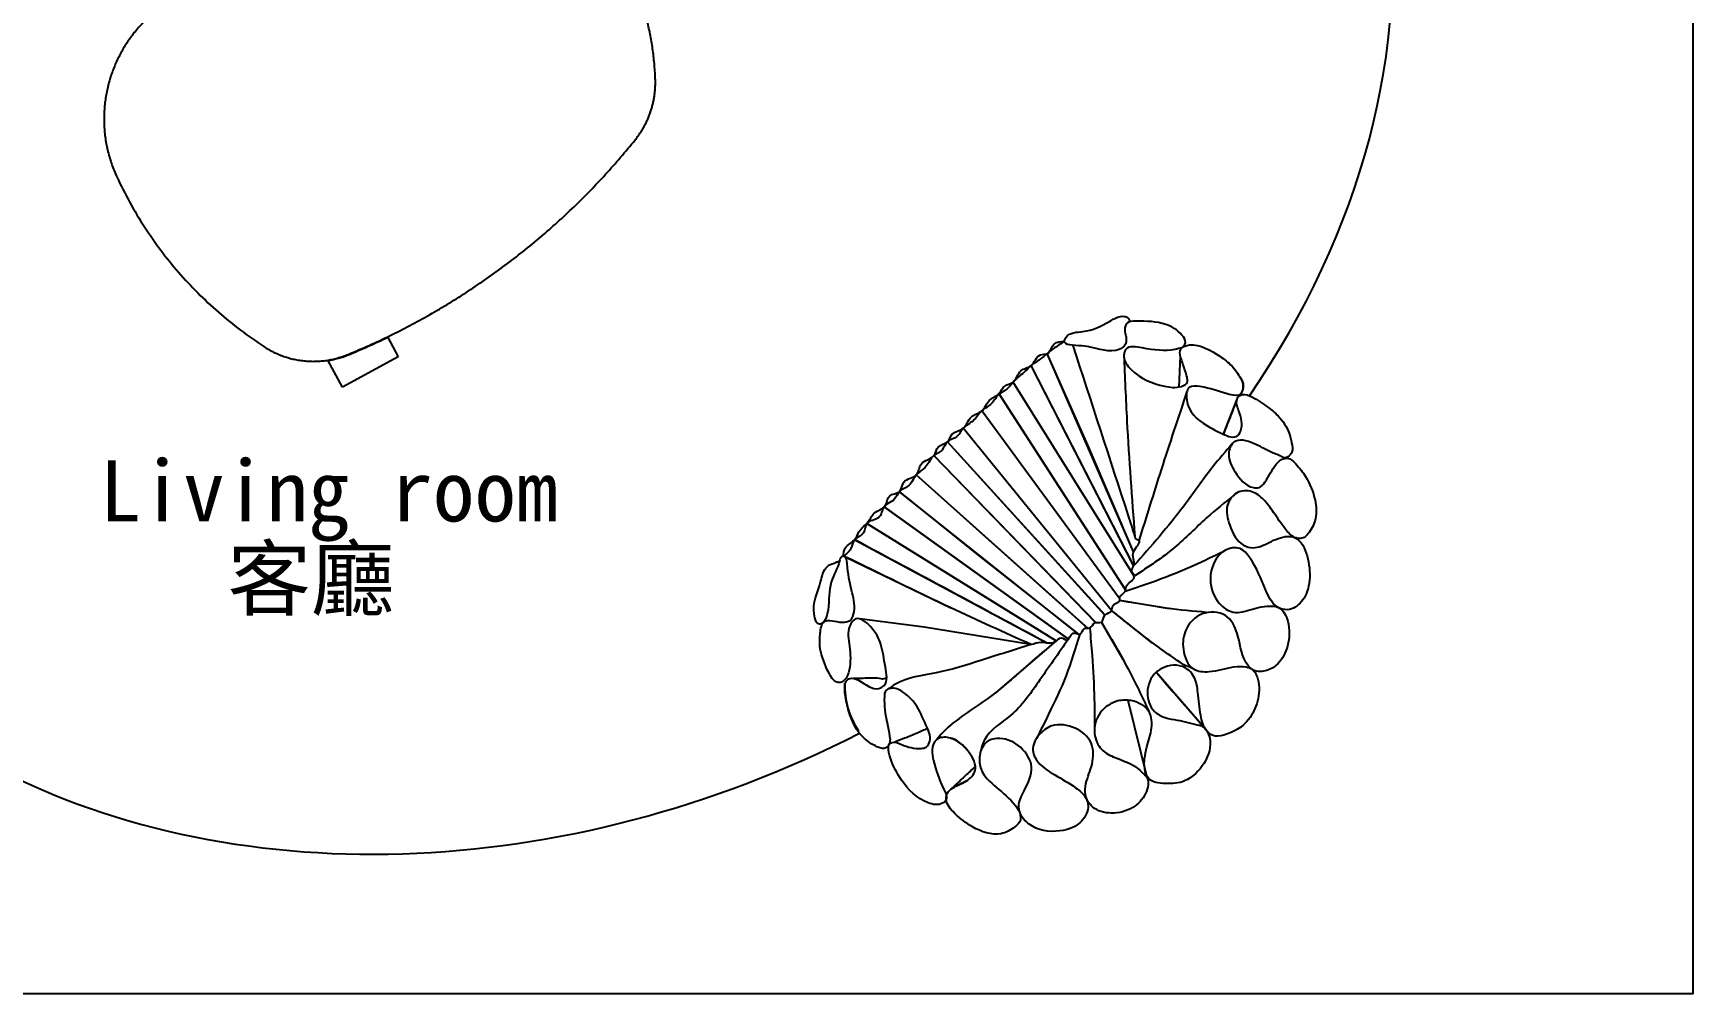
# Model space of a CAD drawing. Header units: millimetres. Extents: x 531326 to 536969, y 134342 to 139124.
# Drawn here: x 533308 to 536969, y 134342 to 136461 of the extents above; entities that cross this region are included whole.
import ezdxf

# ---------------------------------------------------------------- set-up
doc = ezdxf.new("R2010")
doc.units = ezdxf.units.MM
doc.header["$LTSCALE"] = 500
doc.linetypes.add('DASH', pattern=[0.35, 0.25, -0.1])
doc.layers.add('图框2', color=51, linetype='Continuous')
doc.styles.add('CCD-HB', font='hbsmall.shx')

# ---------------------------------------------------------------- blocks, each defined once
blk = doc.blocks.new('A$C29EE3049')
at = {"color": 8, "linetype": 'DASH', "ltscale": 200}
for points in [[(218.6, 917.5), (218.6, 984.5), (358.6, 984.5), (358.6, 928.3)], [(358.6, 50.3), (358.6, 0), (218.6, 0), (218.6, 67.4)]]:
    blk.add_lwpolyline(points, dxfattribs=at)
at = {"color": 1, "linetype": 'DASH', "ltscale": 200}
blk.add_lwpolyline([(308, 929.9, 0.39991), (1.2, 644.4, 0.140338), (108.5, 160.9, 0.247908), (263.8, 57.4, 0.12641), (1045.9, 172.7, 0.179144), (1147.5, 267.1, 0.108527), (1212.3, 519.6, 0.270507), (1117, 697, 0.132507)], format="xyb", close=True, dxfattribs=at)
at = {"color": 8, "linetype": 'DASH', "ltscale": 200, "elevation": 0}
blk.add_lwpolyline([(1207.3, 571.9), (1266.5, 571.9), (1266.5, 431.9), (1202.9, 431.9)], dxfattribs=at)
at = {"color": 8, "linetype": 'DASH', "ltscale": 200}
for centre, radius, start, end in [((304.5, 626), 304.9, 89.3473, 106.3584), ((280.8, -686), 1617.2, 87.2406, 89.036), ((1012.7, 526.6), 200.8, 357.9857, 13.0403), ((605.2, 540.9), 608.5, 349.6792, 357.9857), ((284.1, 256.2), 200.8, 250.9829, 264.1829), ((430.6, 1637), 1589.4, 263.9744, 267.4067)]:
    blk.add_arc(centre, radius, start, end, dxfattribs=at)
blk = doc.blocks.new('A$C499A613C')
at = {"color": 8, "ltscale": 200}
for p, q in [((531.4, 516.5), (469.9, 7.4)), ((562, 524.7), (526.1, 7.4)), ((579.6, 522.1), (572.1, 5.4)), ((605.6, 520.7), (614.8, 7.2)), ((627.3, 516.9), (672.6, 11.8)), ((650.6, 512.9), (724.7, 13.5)), ((459.3, 486.1), (322.6, 8.9)), ((473.8, 503.4), (376.7, 8.5)), ((508.6, 512.3), (416.6, 5.4)), ((674.7, 505.8), (772.2, 14.8)), ((697.4, 490), (825.1, 15.5)), ((438, 463), (278.8, 13.6)), ((67.9, 218.4), (117.1, 265.9))]:
    blk.add_line(p, q, dxfattribs=at)
at = {"color": 1, "ltscale": 200}
blk.add_lwpolyline([(743.4, 457.9), (888.8, 269), (980.5, 157.9)], dxfattribs=at)
at = {"color": 8, "ltscale": 200}
for points in [[(589.6, 849.4, 0), (583.6, 691.2, 0)], [(671.2, 693.3, 0), (756.6, 846.2, 0)], [(545.1, 638.9, 0), (562, 524.7, 0)], [(466.6, 608.4, 0), (534.1, 521, 0)], [(617.6, 620.9, 0), (596.2, 528.1, 0)], [(1053.2, 580.2, 0), (1086.7, 570.4, 0)], [(531.4, 516.5, 0), (469.9, 7.4, 0)], [(562, 524.7, 0), (526.1, 7.4, 0)], [(579.6, 522.2, 0), (572.1, 5.4, 0)], [(605.6, 521.2, 0), (614.8, 7.2, 0)], [(627.1, 519.6, 0), (672.6, 11.8, 0)], [(694.6, 229.9, 0), (650.6, 512.9, 0)], [(1005.6, 537.4, 0), (1005.2, 534.2, 0), (1004.9, 531, 0), (1004.8, 527.8, 0), (1004.7, 524.6, 0), (1004.9, 521.3, 0), (1005.1, 518.1, 0), (1005.4, 514.9, 0), (1005.9, 511.8, 0), (1006.5, 508.6, 0), (1007.2, 505.5, 0), (1008.1, 502.4, 0), (1009, 499.3, 0), (1010.1, 496.3, 0), (1011.3, 493.3, 0), (1012.6, 490.3, 0), (1014.1, 487.4, 0)], [(459.6, 486.9, 0), (322.6, 8.9, 0)], [(473.8, 503.4, 0), (376.7, 8.4, 0)], [(416.6, 5.4, 0), (508.6, 512.3, 0)], [(772.2, 14.8, 0), (674.7, 505.8, 0)], [(825.1, 15.5, 0), (697.4, 490, 0)], [(697.4, 490, 0), (874.1, 481.9, 0)], [(869.2, 23.4, 0), (715.8, 477.8, 0)], [(438, 463, 0), (353.6, 228.9, 0)], [(116.5, 409.2, 0), (41.4, 373.2, 0)], [(28, 370.6, 0), (26.9, 370.3, 0), (25.8, 370.1, 0), (24.7, 369.8, 0), (23.7, 369.4, 0), (22.6, 369, 0), (21.6, 368.6, 0), (20.6, 368.2, 0), (19.7, 367.7, 0), (18.7, 367.2, 0), (17.8, 366.6, 0), (16.9, 366, 0), (16, 365.4, 0), (15.1, 364.7, 0), (14.3, 364, 0), (13.5, 363.3, 0), (12.7, 362.6, 0), (12, 361.8, 0), (11.2, 361, 0), (10.6, 360.2, 0), (9.9, 359.3, 0), (9.3, 358.5, 0), (8.7, 357.6, 0), (8.1, 356.7, 0), (7.5, 355.7, 0), (7, 354.7, 0), (6.6, 353.8, 0), (6.1, 352.7, 0), (5.8, 351.7, 0), (5.4, 350.7, 0), (5.1, 349.6, 0), (4.8, 348.5, 0), (4.6, 347.4, 0)], [(1101.6, 239.4, 0), (1106.3, 244.5, 0), (1110.9, 249.8, 0), (1115.3, 255.2, 0), (1119.4, 260.8, 0), (1123.3, 266.6, 0), (1127.1, 272.4, 0), (1130.5, 278.5, 0), (1133.8, 284.6, 0), (1136.8, 290.8, 0), (1139.6, 297.2, 0), (1142.1, 303.7, 0), (1144.4, 310.2, 0), (1146.4, 316.9, 0), (1148.2, 323.6, 0), (1149.8, 330.5, 0), (1151.1, 337.3, 0)], [(909.9, 36.7, 0), (817.1, 277.9, 0)], [(353.6, 228.9, 0), (278.3, 13.7, 0)], [(724.7, 13.5, 0), (694.6, 229.9, 0)]]:
    blk.add_polyline3d(points, dxfattribs=at)
at = {"color": 1, "ltscale": 200}
for points in [[(111.1, 420.9), (98.4, 432.4), (84.7, 430.4), (55.6, 393.5), (41.4, 373.2), (33, 371.6), (25.8, 373.9), (14.1, 391.9), (3.8, 432.4), (0.4, 462.2), (8.9, 506.5), (19.3, 525.9), (32.8, 541.3), (46.6, 542.7), (52.6, 540.4), (56.6, 532.5), (67, 508.7), (81.3, 469.5), (111.2, 437.9), (137.2, 449.1), (154.2, 487.5), (148.1, 540.4), (138.4, 548.9), (121.6, 548.9), (76.6, 537.1), (55.7, 539.5), (49.3, 543.8), (44.3, 566.4), (47.6, 600.9), (68.3, 653.7), (94.7, 683.6), (126.1, 696.6), (139.2, 697.5), (148.9, 693.7), (156.9, 682.7), (159.3, 655), (153.2, 610.8), (150.1, 574.5), (157, 544.8), (183.8, 523.7), (216.7, 529.6), (243.2, 565.4), (251.1, 618.3), (239.5, 636.9), (205.8, 652.4), (166.8, 670.5), (156.9, 682.7), (154.7, 694.8), (171.4, 742.7), (208.1, 782.4), (242.6, 796.6), (277.3, 788.6), (289.8, 768.4), (282.4, 723), (260.1, 648.5), (262.2, 617.8), (287.8, 599.2), (356.4, 623.7), (377.6, 676.4), (368.8, 710.2), (333.1, 734.4), (297.4, 758.9), (288, 773.2), (294.3, 807.1), (332.2, 846.9), (374.6, 860.8), (402.2, 855), (423.2, 834.4), (423.2, 808.5), (394.3, 750.7), (386.2, 704.4), (421.1, 666.9), (470.5, 667.4), (505, 695.4), (518, 742.3), (497.1, 769.9), (450.6, 799.4), (430.3, 818.5), (424.2, 831.7), (429.9, 855.5), (463.8, 890.6), (505.6, 906.6), (569, 894.4), (587.9, 877.5), (590.1, 862.1), (576.6, 827.8), (546.5, 786.6), (529.2, 755.3), (532.3, 721.6), (574.6, 692.2), (583.6, 691.2), (628, 710.9), (645.2, 751.6), (636.9, 778), (621.6, 799.9), (594.8, 839.9), (590.2, 848.2), (590.1, 861.9), (596.1, 877.9), (643, 909.6), (701.1, 909.1), (736.6, 884.1), (755.3, 850.9), (747.3, 829.5), (732.1, 813), (710.7, 797.7), (674.6, 773.8), (654.6, 745.7), (666.3, 699.4), (688.3, 679.8), (734.6, 672.3), (775, 697.2), (787.2, 733.5), (778.1, 766.6), (758.9, 813.4), (756.6, 835.9), (756.6, 846.2), (783, 870.4), (824.6, 873.9), (868.2, 850.3), (888.5, 812.3), (881.9, 781.9), (864.2, 764.8), (824.9, 742.5), (794.6, 706.9), (798.1, 659.4), (832.4, 620.5), (866.8, 615.7), (899.3, 631.1), (908.8, 658.2), (901.3, 703.6), (887.1, 755.9), (886.1, 788.9), (893.7, 803.5), (926.6, 818.6), (977.6, 801.8), (1016.8, 744.4), (1015.9, 717.8), (1007.1, 700.9), (974.8, 683.1), (926.7, 655.8), (914.9, 607.7), (935, 562.4), (960.9, 548.2), (992.9, 559.5), (1011.4, 583.6), (1014, 636), (1010.8, 692.6), (1014.4, 710.4), (1019.5, 719.1), (1024.9, 724.8), (1044.2, 727.4), (1076.6, 717.4), (1112.2, 663.7), (1120.4, 614.2), (1113.6, 580.2), (1098.6, 570.4), (1081.4, 572), (1053.2, 580.2), (1023.2, 576.9), (1005.6, 537.4), (1015.7, 484.4), (1038, 468.9), (1060.8, 478.4), (1074.8, 497.9), (1102.2, 560.4), (1113.6, 580.2), (1124.6, 580.4), (1147.5, 557.7), (1155.8, 481.3), (1140.8, 429.1), (1126.4, 407.5), (1122, 404.8), (1114.9, 406.1), (1102.3, 423.6), (1076.6, 459.9), (1066.5, 465.1), (1052.1, 461.3), (1033.2, 428.8), (1019.4, 380.2), (1021.3, 340.3), (1035.1, 317.2), (1046.6, 313.4), (1057.8, 320.8), (1077.1, 342.9), (1109.3, 392.9), (1118.1, 402.8), (1121.7, 404.7), (1131.3, 406), (1146.8, 386.8), (1146.8, 313.9), (1130.5, 278.5), (1109.2, 247.8), (1098, 239.4), (1085.9, 239.6), (1074.8, 255.4), (1054.1, 299.4), (1041.6, 302.4), (1011.6, 274.7), (985, 231.5), (974.7, 188.1), (987.1, 152.4), (1007.1, 154.9), (1038, 187), (1074.8, 225.2), (1097.6, 233.9), (1107.4, 231.6), (1107.6, 186.6), (1065.7, 121.9), (1041.6, 109.4), (1014.2, 137.3), (997.4, 146.4), (978.7, 138.4), (950.2, 100), (917, 50.2), (910.9, 34.9), (916.9, 31), (925.3, 34.5), (971.1, 56.4), (1017.6, 95.9), (1048.5, 108.7), (1051, 108.2), (1055, 97.3)], [(743.4, 457.9), (723, 469.7), (699.9, 489.6), (683.8, 493.2), (678.3, 505.2), (659.1, 502.7), (647.1, 515.4), (634, 512.6), (623.3, 519.6), (607.6, 519.6), (596.2, 528.1), (579.6, 522.1), (562, 524.7), (557.7, 521.6), (545.1, 518.9), (534.1, 521), (530.2, 516.3), (520.6, 514.7), (511.2, 514.5)], [(28, 370.6), (32.2, 369.7), (38.1, 365.4), (49.6, 349.6), (82.1, 297.4), (101.1, 282.7), (123.6, 298.4), (130, 369.9), (111.1, 420.9)], [(52.6, 207.4), (66.6, 199.4), (116.8, 147.9), (145.6, 125.4), (157.2, 131.6), (167.3, 166.2), (138.8, 243), (111.8, 268.9), (99.6, 271.9), (84, 252.9), (71.1, 225.1), (60.1, 209.4), (52.6, 207.4), (43.6, 209.9), (6.9, 269.5), (0.3, 303.4), (3.1, 341.2), (8.7, 357.6), (17.8, 366.6), (28, 370.6)], [(52.6, 207.4), (46.8, 207.6), (39.4, 204.4), (33.5, 186.9), (43.8, 145.3), (87, 95), (102.9, 85.3), (117.6, 91.9), (126.9, 106.4), (143, 117.7), (163.2, 111.9), (211.1, 53.6), (231.3, 18.8), (223.4, 15.7), (187.7, 32), (129.7, 55.8), (98, 70.2), (94.8, 77.6), (96.4, 84.5), (98, 86.6)], [(1055, 97.3), (1046.5, 81.6), (987.6, 39.8), (958.3, 25.7), (948, 26), (931.3, 32.6), (925.3, 34.5)]]:
    blk.add_spline(points, degree=3, dxfattribs=at)
at = {"color": 8, "ltscale": 200}
for points in [[(589.4, 851.5), (586.5, 767.7), (584.2, 706), (583.3, 691.2)], [(596.2, 528.1), (623.5, 643.8), (653.9, 742.8)], [(411.3, 671.5), (470.4, 603.4), (515.8, 544.7), (534.1, 521)], [(623.3, 519.6), (661.4, 567.7), (724.1, 641.9), (766.8, 688.5)], [(293.6, 598.3), (360.9, 576.5), (444.7, 544.4), (511.2, 514.5)], [(648.7, 514.7), (733.5, 560.8), (819.5, 596.6), (874.4, 617.3)], [(674.7, 505.8), (788.9, 529.8), (882.1, 541.4), (961.6, 541.3), (988.7, 556.5)], [(1016.2, 570.4), (1046.8, 570.4), (1073.9, 570.4), (1088.2, 570.4)], [(189.5, 523.7), (269.5, 518.7), (365, 518), (473.8, 503.4)], [(116.4, 437.8), (183.7, 446), (288.4, 465.2), (458.7, 485.8)], [(697.4, 490), (777.3, 486.3), (894.2, 479.8), (1017.4, 466.9), (1039.1, 468.9)], [(715.8, 477.8), (792.5, 250.6), (869.2, 23.4)], [(110.8, 285.5), (270.1, 372.5), (413.1, 453.4)], [(157.2, 131.6), (251.9, 242.6), (413.1, 440.4)], [(743.1, 458.2), (817.1, 277.9), (909.9, 36.7)], [(743.4, 457.9), (846.1, 408.9), (938.6, 360.6), (1021, 317.6), (1040.9, 314.2)], [(41.9, 373.4), (81.7, 392.5), (116.1, 409)], [(1025, 293.5), (1029.6, 293), (1038.3, 284.6), (1064.6, 259.5), (1079.4, 245.4)], [(232.6, 20.1), (251.5, 16.6), (278.3, 13.7), (298.5, 12.3), (322.6, 8.9), (345.1, 8.9), (376.7, 8.4), (397.2, 10.2), (416.8, 6.6), (443.5, 10.5), (469.9, 7.4), (499.3, 10.2), (526.1, 7.4), (549.8, 11.2), (572.1, 5.4), (594.4, 10.7), (614.8, 7.2), (644.4, 12.8), (672.6, 11.8), (699.6, 17.7), (724.7, 13.5), (743.4, 17.9), (772.2, 14.8), (797.5, 24), (825.1, 15.5), (844.6, 25.4), (869.2, 23.4), (888.2, 31.8), (903.7, 33.7), (912.7, 32.9)], [(912.7, 32.9), (897, 22.7), (867, 22.9), (845, 15.8), (822.6, 15.4), (797.5, 10.2), (769.1, 14.9), (746.5, 5.6), (724.7, 13.5), (702.3, 4.7), (672.6, 11.8), (647.5, 1.8), (614.8, 7.2), (594.5, -0.1), (572.1, 5.4), (554.1, 0.4), (526.1, 7.4), (496, 1.4), (469.9, 7.4), (442.1, 1.9), (416.6, 5.4), (395.7, 2.1), (376.7, 8.4), (346.8, 1.8), (322.5, 8.7), (291.7, 5.6), (278.3, 13.7), (252, 8.7), (232.6, 20.1)]]:
    blk.add_spline(points, degree=3, dxfattribs=at)
for points, knots in [([(517.8, 743), (518.2, 742.1), (518.6, 741.2), (519, 740.3), (521.8, 733.8), (524.7, 727.2), (527.6, 720.7), (532.6, 698.3), (545.2, 642.8), (554.2, 577), (560.6, 534.1), (562, 524.7)], [-211.442455, -211.442455, -211.442455, -211.442455, -185.619276, -185.619276, -185.619276, 0, 0, 0, 69.00339, 170.542867, 199.03148, 199.03148, 199.03148, 199.03148]), ([(1036.9, 436.9), (1044.8, 434.3), (1062.1, 428.7), (1086.2, 419.1), (1102.8, 412.8), (1110.1, 410)], [0, 0, 0, 0, 24.682428, 54.643492, 77.920785, 77.920785, 77.920785, 77.920785])]:
    blk.add_open_spline(points, degree=3, knots=knots, dxfattribs=at)
at = {"color": 1, "ltscale": 200}
blk.add_open_spline([(511.2, 514.5), (507.7, 511.4), (497.6, 502.5), (471.5, 512), (472.6, 488.9), (449.7, 486.4), (447.5, 456.5), (407.6, 461.2), (416.2, 446), (405.9, 427.3), (398.5, 411.4), (391.9, 397.4), (336.1, 278), (280.3, 158.7), (224.5, 39.4)], degree=3, knots=[0, 0, 0, 0, 13.856982, 39.776373, 51.897352, 65.406357, 95.637755, 122.377494, 130.523505, 136.525307, 183.872995, 183.872995, 183.872995, 585.733093, 585.733093, 585.733093, 585.733093], dxfattribs=at)

msp = doc.modelspace()

# ---------------------------------------------------------------- linework, layer by layer
at = {"color": 8}
for start_param, end_param in [(8.464948, 9.169133), (5.711501, 7.870848)]:
    msp.add_ellipse((534401.9, 136309.7), major_axis=(-1771.6, -879.6), ratio=0.79471, start_param=start_param, end_param=end_param, dxfattribs=at)
at = {"layer": '图框2'}
msp.add_lwpolyline([(531348.5, 138863.8), (536968.9, 138863.8), (536968.9, 134341.7), (531348.5, 134341.7)], close=True, dxfattribs=at)

# ---------------------------------------------------------------- block references
for name, p, rotation in [('A$C29EE3049', (533797.9, 135576.2), 28.39648193884857), ('A$C499A613C', (535738.8, 135954.3), 223.0935634912764)]:
    msp.add_blockref(name, p, dxfattribs=dict(rotation=rotation))

# ---------------------------------------------------------------- texts
at = {"color": 8, "char_height": 135, "width": 2672.418, "attachment_point": 1, "style": 'CCD-HB'}
for s, insert in [('{\\fﾾﾭﾵﾩWﾷﾱﾷￂﾺￚ|b0|i0|c134|p49; \\P\\fSimHei|b0|i0|c134|p49;Living room}', (533454.9, 135743.7)), ('{\\fﾾﾭﾵﾩWﾷﾱﾷￂﾺￚ|b0|i0|c134|p49; \\P\\fSimHei|b0|i0|c134|p49;客廳}', (533736.5, 135550.4))]:
    msp.add_mtext(s, dxfattribs=dict(at, insert=insert))

doc.saveas('drawing.dxf')
